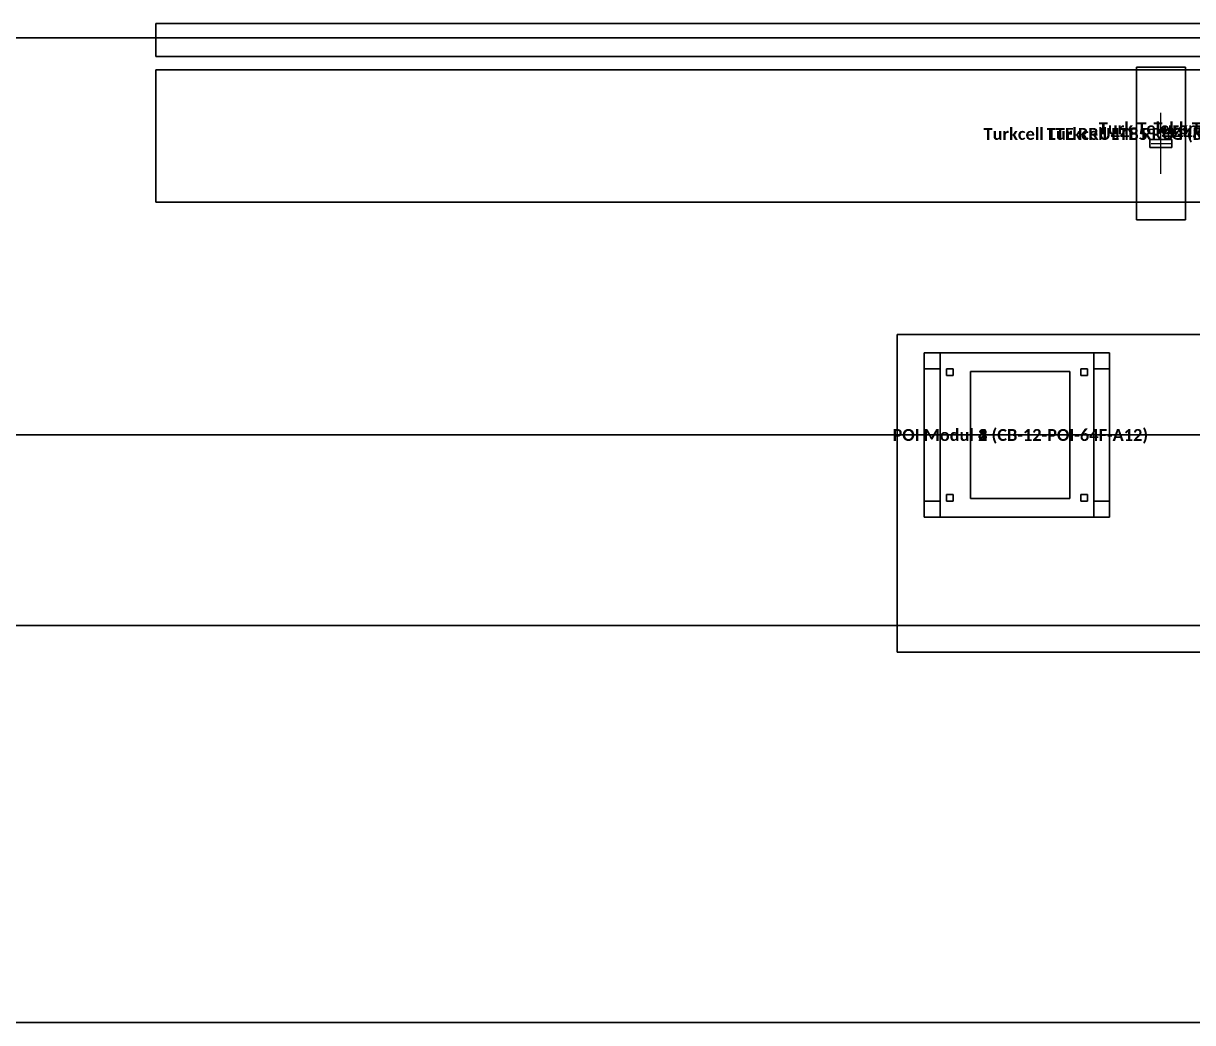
# Model space of a CAD drawing. Header units: metres. Extents: x -25 to 25, y -60.4 to 35.
# Drawn here: x -7 to -2.584, y -1.3 to 2.475 of the extents above; entities that cross this region are included whole.
import ezdxf
from ezdxf.enums import TextEntityAlignment as Align

# ---------------------------------------------------------------- set-up
doc = ezdxf.new("R2010")
doc.units = ezdxf.units.M
for name, color, linetype in [('CELIK_KIRIS_KOLON', 9, 'CONTINUOUS'), ('EKP_POI_MODULLERI', 40, 'CONTINUOUS'), ('EKP_POI_TASIYICI_SASE', 30, 'CONTINUOUS'), ('EKP_TURK_TELEKOM_RRU', 4, 'CONTINUOUS'), ('EKP_TURKCELL_RRU', 5, 'CONTINUOUS'), ('MONTAJ_BORULARI', 2, 'CONTINUOUS'), ('ZEMIN_PLATFORM', 8, 'CONTINUOUS')]:
    doc.layers.add(name, color=color, linetype=linetype)
doc.styles.get("Standard").update_dxf_attribs({"font": 'calibrib.ttf'})

msp = doc.modelspace()

# ---------------------------------------------------------------- linework, layer by layer
at = {"layer": 'CELIK_KIRIS_KOLON'}
for p, q in [((6.5, 2.475, 2), (-6.5, 2.475, 2)), ((-6.5, 2.475, 2), (-6.5, 2.35, 2)), ((6.5, 2.475, 10), (-6.5, 2.475, 10)), ((-6.5, 2.475, 10), (-6.5, 2.35, 10)), ((-6.5, 2.475, 2), (-6.5, 2.475, 10)), ((-6.5, 2.35, 2), (6.5, 2.35, 2)), ((-6.5, 2.35, 10), (6.5, 2.35, 10)), ((-6.5, 2.35, 2), (-6.5, 2.35, 10))]:
    msp.add_line(p, q, dxfattribs=at)
for points in [[(-6.5, 2.35, 2), (6.5, 2.35, 2), (6.5, 2.475, 2), (-6.5, 2.475, 2)], [(-6.5, 2.35, 10), (6.5, 2.35, 10), (6.5, 2.475, 10), (-6.5, 2.475, 10)], [(-6.5, 2.475, 2), (6.5, 2.475, 2), (6.5, 2.475, 10), (-6.5, 2.475, 10)], [(-6.5, 2.35, 2), (-6.5, 2.475, 2), (-6.5, 2.475, 10), (-6.5, 2.35, 10)], [(-6.5, 2.35, 2), (6.5, 2.35, 2), (6.5, 2.35, 10), (-6.5, 2.35, 10)]]:
    msp.add_3dface(points, dxfattribs=at)
at = {"layer": 'EKP_POI_MODULLERI'}
for p, q in [((-3.0475, 1.16, 20.1585), (-3.4225, 1.16, 20.1585)), ((-3.4225, 1.16, 20.1585), (-3.4225, 0.68, 20.1585)), ((-3.0475, 1.16, 20.4225), (-3.4225, 1.16, 20.4225)), ((-3.4225, 1.16, 20.4225), (-3.4225, 0.68, 20.4225)), ((-3.4225, 1.16, 20.1585), (-3.4225, 1.16, 20.4225)), ((-3.0475, 1.16, 20.4735), (-3.4225, 1.16, 20.4735)), ((-3.4225, 1.16, 20.4735), (-3.4225, 0.68, 20.4735)), ((-3.0475, 1.16, 20.7375), (-3.4225, 1.16, 20.7375)), ((-3.4225, 1.16, 20.7375), (-3.4225, 0.68, 20.7375)), ((-3.4225, 1.16, 20.4735), (-3.4225, 1.16, 20.7375)), ((-3.0475, 1.16, 20.7885), (-3.4225, 1.16, 20.7885)), ((-3.4225, 1.16, 20.7885), (-3.4225, 0.68, 20.7885)), ((-3.0475, 1.16, 21.0525), (-3.4225, 1.16, 21.0525)), ((-3.4225, 1.16, 21.0525), (-3.4225, 0.68, 21.0525)), ((-3.4225, 1.16, 20.7885), (-3.4225, 1.16, 21.0525)), ((-3.0475, 1.16, 21.1035), (-3.4225, 1.16, 21.1035)), ((-3.4225, 1.16, 21.1035), (-3.4225, 0.68, 21.1035)), ((-3.0475, 1.16, 21.3675), (-3.4225, 1.16, 21.3675)), ((-3.4225, 1.16, 21.3675), (-3.4225, 0.68, 21.3675)), ((-3.4225, 1.16, 21.1035), (-3.4225, 1.16, 21.3675)), ((-3.0475, 0.68, 20.1585), (-3.0475, 1.16, 20.1585)), ((-3.0475, 0.68, 20.4225), (-3.0475, 1.16, 20.4225)), ((-3.0475, 1.16, 20.1585), (-3.0475, 1.16, 20.4225)), ((-3.0475, 0.68, 20.4735), (-3.0475, 1.16, 20.4735)), ((-3.0475, 0.68, 20.7375), (-3.0475, 1.16, 20.7375)), ((-3.0475, 1.16, 20.4735), (-3.0475, 1.16, 20.7375)), ((-3.0475, 0.68, 20.7885), (-3.0475, 1.16, 20.7885)), ((-3.0475, 0.68, 21.0525), (-3.0475, 1.16, 21.0525)), ((-3.0475, 1.16, 20.7885), (-3.0475, 1.16, 21.0525)), ((-3.0475, 0.68, 21.1035), (-3.0475, 1.16, 21.1035)), ((-3.0475, 0.68, 21.3675), (-3.0475, 1.16, 21.3675)), ((-3.0475, 1.16, 21.1035), (-3.0475, 1.16, 21.3675)), ((-3.4225, 0.68, 20.1585), (-3.0475, 0.68, 20.1585)), ((-3.4225, 0.68, 20.4225), (-3.0475, 0.68, 20.4225)), ((-3.4225, 0.68, 20.1585), (-3.4225, 0.68, 20.4225)), ((-3.4225, 0.68, 20.4735), (-3.0475, 0.68, 20.4735)), ((-3.4225, 0.68, 20.7375), (-3.0475, 0.68, 20.7375)), ((-3.4225, 0.68, 20.4735), (-3.4225, 0.68, 20.7375)), ((-3.4225, 0.68, 20.7885), (-3.0475, 0.68, 20.7885)), ((-3.4225, 0.68, 21.0525), (-3.0475, 0.68, 21.0525)), ((-3.4225, 0.68, 20.7885), (-3.4225, 0.68, 21.0525)), ((-3.4225, 0.68, 21.1035), (-3.0475, 0.68, 21.1035)), ((-3.4225, 0.68, 21.3675), (-3.0475, 0.68, 21.3675)), ((-3.4225, 0.68, 21.1035), (-3.4225, 0.68, 21.3675)), ((-3.0475, 0.68, 20.1585), (-3.0475, 0.68, 20.4225)), ((-3.0475, 0.68, 20.4735), (-3.0475, 0.68, 20.7375)), ((-3.0475, 0.68, 20.7885), (-3.0475, 0.68, 21.0525)), ((-3.0475, 0.68, 21.1035), (-3.0475, 0.68, 21.3675))]:
    msp.add_line(p, q, dxfattribs=at)
for points in [[(-3.4225, 0.68, 20.1585), (-3.0475, 0.68, 20.1585), (-3.0475, 1.16, 20.1585), (-3.4225, 1.16, 20.1585)], [(-3.4225, 0.68, 20.4225), (-3.0475, 0.68, 20.4225), (-3.0475, 1.16, 20.4225), (-3.4225, 1.16, 20.4225)], [(-3.4225, 1.16, 20.1585), (-3.0475, 1.16, 20.1585), (-3.0475, 1.16, 20.4225), (-3.4225, 1.16, 20.4225)], [(-3.4225, 0.68, 20.1585), (-3.4225, 1.16, 20.1585), (-3.4225, 1.16, 20.4225), (-3.4225, 0.68, 20.4225)], [(-3.4225, 0.68, 20.4735), (-3.0475, 0.68, 20.4735), (-3.0475, 1.16, 20.4735), (-3.4225, 1.16, 20.4735)], [(-3.4225, 0.68, 20.7375), (-3.0475, 0.68, 20.7375), (-3.0475, 1.16, 20.7375), (-3.4225, 1.16, 20.7375)], [(-3.4225, 1.16, 20.4735), (-3.0475, 1.16, 20.4735), (-3.0475, 1.16, 20.7375), (-3.4225, 1.16, 20.7375)], [(-3.4225, 0.68, 20.4735), (-3.4225, 1.16, 20.4735), (-3.4225, 1.16, 20.7375), (-3.4225, 0.68, 20.7375)], [(-3.4225, 0.68, 20.7885), (-3.0475, 0.68, 20.7885), (-3.0475, 1.16, 20.7885), (-3.4225, 1.16, 20.7885)], [(-3.4225, 0.68, 21.0525), (-3.0475, 0.68, 21.0525), (-3.0475, 1.16, 21.0525), (-3.4225, 1.16, 21.0525)], [(-3.4225, 1.16, 20.7885), (-3.0475, 1.16, 20.7885), (-3.0475, 1.16, 21.0525), (-3.4225, 1.16, 21.0525)], [(-3.4225, 0.68, 20.7885), (-3.4225, 1.16, 20.7885), (-3.4225, 1.16, 21.0525), (-3.4225, 0.68, 21.0525)], [(-3.4225, 0.68, 21.1035), (-3.0475, 0.68, 21.1035), (-3.0475, 1.16, 21.1035), (-3.4225, 1.16, 21.1035)], [(-3.4225, 0.68, 21.3675), (-3.0475, 0.68, 21.3675), (-3.0475, 1.16, 21.3675), (-3.4225, 1.16, 21.3675)], [(-3.4225, 1.16, 21.1035), (-3.0475, 1.16, 21.1035), (-3.0475, 1.16, 21.3675), (-3.4225, 1.16, 21.3675)], [(-3.4225, 0.68, 21.1035), (-3.4225, 1.16, 21.1035), (-3.4225, 1.16, 21.3675), (-3.4225, 0.68, 21.3675)], [(-3.0475, 0.68, 20.1585), (-3.0475, 1.16, 20.1585), (-3.0475, 1.16, 20.4225), (-3.0475, 0.68, 20.4225)], [(-3.0475, 0.68, 20.4735), (-3.0475, 1.16, 20.4735), (-3.0475, 1.16, 20.7375), (-3.0475, 0.68, 20.7375)], [(-3.0475, 0.68, 20.7885), (-3.0475, 1.16, 20.7885), (-3.0475, 1.16, 21.0525), (-3.0475, 0.68, 21.0525)], [(-3.0475, 0.68, 21.1035), (-3.0475, 1.16, 21.1035), (-3.0475, 1.16, 21.3675), (-3.0475, 0.68, 21.3675)], [(-3.4225, 0.68, 20.1585), (-3.0475, 0.68, 20.1585), (-3.0475, 0.68, 20.4225), (-3.4225, 0.68, 20.4225)], [(-3.4225, 0.68, 20.4735), (-3.0475, 0.68, 20.4735), (-3.0475, 0.68, 20.7375), (-3.4225, 0.68, 20.7375)], [(-3.4225, 0.68, 20.7885), (-3.0475, 0.68, 20.7885), (-3.0475, 0.68, 21.0525), (-3.4225, 0.68, 21.0525)], [(-3.4225, 0.68, 21.1035), (-3.0475, 0.68, 21.1035), (-3.0475, 0.68, 21.3675), (-3.4225, 0.68, 21.3675)]]:
    msp.add_3dface(points, dxfattribs=at)
at = {"layer": 'EKP_POI_TASIYICI_SASE'}
for p, q in [((-2.8975, 1.23, 20), (-3.5975, 1.23, 20)), ((-3.5975, 1.23, 20), (-3.5975, 0.61, 20)), ((-2.8975, 1.23, 20.1), (-3.5975, 1.23, 20.1)), ((-3.5975, 1.23, 20.1), (-3.5975, 0.61, 20.1)), ((-3.5975, 1.23, 20), (-3.5975, 1.23, 20.1)), ((-3.5375, 1.23, 20.1), (-3.5975, 1.23, 20.1)), ((-3.5975, 1.23, 20.1), (-3.5975, 1.17, 20.1)), ((-3.5375, 1.23, 21.42), (-3.5975, 1.23, 21.42)), ((-3.5975, 1.23, 21.42), (-3.5975, 1.17, 21.42)), ((-3.5975, 1.23, 20.1), (-3.5975, 1.23, 21.42)), ((-2.8975, 1.23, 21.42), (-3.5975, 1.23, 21.42)), ((-3.5975, 1.23, 21.42), (-3.5975, 0.61, 21.42)), ((-2.8975, 1.23, 21.48), (-3.5975, 1.23, 21.48)), ((-3.5975, 1.23, 21.48), (-3.5975, 0.61, 21.48)), ((-3.5975, 1.23, 21.42), (-3.5975, 1.23, 21.48)), ((-3.5375, 1.17, 20.1), (-3.5375, 1.23, 20.1)), ((-3.5375, 1.17, 21.42), (-3.5375, 1.23, 21.42)), ((-3.5375, 1.23, 20.1), (-3.5375, 1.23, 21.42)), ((-2.8975, 1.23, 20.1), (-2.9575, 1.23, 20.1)), ((-2.9575, 1.23, 20.1), (-2.9575, 1.17, 20.1)), ((-2.8975, 1.23, 21.42), (-2.9575, 1.23, 21.42)), ((-2.9575, 1.23, 21.42), (-2.9575, 1.17, 21.42)), ((-2.9575, 1.23, 20.1), (-2.9575, 1.23, 21.42)), ((-2.8975, 0.61, 20), (-2.8975, 1.23, 20)), ((-2.8975, 0.61, 20.1), (-2.8975, 1.23, 20.1)), ((-2.8975, 1.23, 20), (-2.8975, 1.23, 20.1)), ((-2.8975, 1.17, 20.1), (-2.8975, 1.23, 20.1)), ((-2.8975, 1.17, 21.42), (-2.8975, 1.23, 21.42)), ((-2.8975, 1.23, 20.1), (-2.8975, 1.23, 21.42)), ((-2.8975, 0.61, 21.42), (-2.8975, 1.23, 21.42)), ((-2.8975, 0.61, 21.48), (-2.8975, 1.23, 21.48)), ((-2.8975, 1.23, 21.42), (-2.8975, 1.23, 21.48)), ((-3.5975, 1.17, 20.1), (-3.5375, 1.17, 20.1)), ((-3.5975, 1.17, 21.42), (-3.5375, 1.17, 21.42)), ((-3.5975, 1.17, 20.1), (-3.5975, 1.17, 21.42)), ((-3.5375, 1.17, 20.14), (-3.5975, 1.17, 20.14)), ((-3.5975, 1.17, 20.14), (-3.5975, 0.67, 20.14)), ((-3.5375, 1.17, 20.18), (-3.5975, 1.17, 20.18)), ((-3.5975, 1.17, 20.18), (-3.5975, 0.67, 20.18)), ((-3.5975, 1.17, 20.14), (-3.5975, 1.17, 20.18)), ((-3.5375, 1.17, 20.74), (-3.5975, 1.17, 20.74)), ((-3.5975, 1.17, 20.74), (-3.5975, 0.67, 20.74)), ((-3.5375, 1.17, 20.78), (-3.5975, 1.17, 20.78)), ((-3.5975, 1.17, 20.78), (-3.5975, 0.67, 20.78)), ((-3.5975, 1.17, 20.74), (-3.5975, 1.17, 20.78)), ((-3.5375, 1.17, 21.36), (-3.5975, 1.17, 21.36)), ((-3.5975, 1.17, 21.36), (-3.5975, 0.67, 21.36)), ((-3.5375, 1.17, 21.4), (-3.5975, 1.17, 21.4)), ((-3.5975, 1.17, 21.4), (-3.5975, 0.67, 21.4)), ((-3.5975, 1.17, 21.36), (-3.5975, 1.17, 21.4)), ((-3.5375, 1.17, 20.1), (-3.5375, 1.17, 21.42)), ((-3.5375, 0.67, 20.14), (-3.5375, 1.17, 20.14)), ((-3.5375, 0.67, 20.18), (-3.5375, 1.17, 20.18)), ((-3.5375, 1.17, 20.14), (-3.5375, 1.17, 20.18)), ((-3.5375, 0.67, 20.74), (-3.5375, 1.17, 20.74)), ((-3.5375, 0.67, 20.78), (-3.5375, 1.17, 20.78)), ((-3.5375, 1.17, 20.74), (-3.5375, 1.17, 20.78)), ((-3.5375, 0.67, 21.36), (-3.5375, 1.17, 21.36)), ((-3.5375, 0.67, 21.4), (-3.5375, 1.17, 21.4)), ((-3.5375, 1.17, 21.36), (-3.5375, 1.17, 21.4)), ((-3.4888, 1.17, 20.1), (-3.5138, 1.17, 20.1)), ((-3.5138, 1.17, 20.1), (-3.5138, 1.145, 20.1)), ((-3.4888, 1.17, 21.42), (-3.5138, 1.17, 21.42)), ((-3.5138, 1.17, 21.42), (-3.5138, 1.145, 21.42)), ((-3.5138, 1.17, 20.1), (-3.5138, 1.17, 21.42)), ((-3.4888, 1.145, 20.1), (-3.4888, 1.17, 20.1)), ((-3.4888, 1.145, 21.42), (-3.4888, 1.17, 21.42)), ((-3.4888, 1.17, 20.1), (-3.4888, 1.17, 21.42)), ((-2.9812, 1.17, 20.1), (-3.0062, 1.17, 20.1)), ((-3.0062, 1.17, 20.1), (-3.0062, 1.145, 20.1)), ((-2.9812, 1.17, 21.42), (-3.0062, 1.17, 21.42)), ((-3.0062, 1.17, 21.42), (-3.0062, 1.145, 21.42)), ((-3.0062, 1.17, 20.1), (-3.0062, 1.17, 21.42)), ((-2.9812, 1.145, 20.1), (-2.9812, 1.17, 20.1)), ((-2.9812, 1.145, 21.42), (-2.9812, 1.17, 21.42)), ((-2.9812, 1.17, 20.1), (-2.9812, 1.17, 21.42)), ((-2.9575, 1.17, 20.1), (-2.8975, 1.17, 20.1)), ((-2.9575, 1.17, 21.42), (-2.8975, 1.17, 21.42)), ((-2.9575, 1.17, 20.1), (-2.9575, 1.17, 21.42)), ((-2.8975, 1.17, 20.14), (-2.9575, 1.17, 20.14)), ((-2.9575, 1.17, 20.14), (-2.9575, 0.67, 20.14)), ((-2.8975, 1.17, 20.18), (-2.9575, 1.17, 20.18)), ((-2.9575, 1.17, 20.18), (-2.9575, 0.67, 20.18)), ((-2.9575, 1.17, 20.14), (-2.9575, 1.17, 20.18)), ((-2.8975, 1.17, 20.74), (-2.9575, 1.17, 20.74)), ((-2.9575, 1.17, 20.74), (-2.9575, 0.67, 20.74)), ((-2.8975, 1.17, 20.78), (-2.9575, 1.17, 20.78)), ((-2.9575, 1.17, 20.78), (-2.9575, 0.67, 20.78)), ((-2.9575, 1.17, 20.74), (-2.9575, 1.17, 20.78)), ((-2.8975, 1.17, 21.36), (-2.9575, 1.17, 21.36)), ((-2.9575, 1.17, 21.36), (-2.9575, 0.67, 21.36)), ((-2.8975, 1.17, 21.4), (-2.9575, 1.17, 21.4)), ((-2.9575, 1.17, 21.4), (-2.9575, 0.67, 21.4)), ((-2.9575, 1.17, 21.36), (-2.9575, 1.17, 21.4)), ((-2.8975, 1.17, 20.1), (-2.8975, 1.17, 21.42)), ((-2.8975, 0.67, 20.14), (-2.8975, 1.17, 20.14)), ((-2.8975, 0.67, 20.18), (-2.8975, 1.17, 20.18)), ((-2.8975, 1.17, 20.14), (-2.8975, 1.17, 20.18)), ((-2.8975, 0.67, 20.74), (-2.8975, 1.17, 20.74)), ((-2.8975, 0.67, 20.78), (-2.8975, 1.17, 20.78)), ((-2.8975, 1.17, 20.74), (-2.8975, 1.17, 20.78)), ((-2.8975, 0.67, 21.36), (-2.8975, 1.17, 21.36)), ((-2.8975, 0.67, 21.4), (-2.8975, 1.17, 21.4)), ((-2.8975, 1.17, 21.36), (-2.8975, 1.17, 21.4)), ((-3.5138, 1.145, 20.1), (-3.4888, 1.145, 20.1)), ((-3.5138, 1.145, 21.42), (-3.4888, 1.145, 21.42)), ((-3.5138, 1.145, 20.1), (-3.5138, 1.145, 21.42)), ((-3.4888, 1.145, 20.1), (-3.4888, 1.145, 21.42)), ((-3.0062, 1.145, 20.1), (-2.9812, 1.145, 20.1)), ((-3.0062, 1.145, 21.42), (-2.9812, 1.145, 21.42)), ((-3.0062, 1.145, 20.1), (-3.0062, 1.145, 21.42)), ((-2.9812, 1.145, 20.1), (-2.9812, 1.145, 21.42)), ((-3.5375, 0.67, 20.1), (-3.5975, 0.67, 20.1)), ((-3.5975, 0.67, 20.1), (-3.5975, 0.61, 20.1)), ((-3.5375, 0.67, 21.42), (-3.5975, 0.67, 21.42)), ((-3.5975, 0.67, 21.42), (-3.5975, 0.61, 21.42)), ((-3.5975, 0.67, 20.1), (-3.5975, 0.67, 21.42)), ((-3.5975, 0.67, 20.14), (-3.5375, 0.67, 20.14)), ((-3.5975, 0.67, 20.18), (-3.5375, 0.67, 20.18)), ((-3.5975, 0.67, 20.14), (-3.5975, 0.67, 20.18)), ((-3.5975, 0.67, 20.74), (-3.5375, 0.67, 20.74)), ((-3.5975, 0.67, 20.78), (-3.5375, 0.67, 20.78)), ((-3.5975, 0.67, 20.74), (-3.5975, 0.67, 20.78)), ((-3.5975, 0.67, 21.36), (-3.5375, 0.67, 21.36)), ((-3.5975, 0.67, 21.4), (-3.5375, 0.67, 21.4)), ((-3.5975, 0.67, 21.36), (-3.5975, 0.67, 21.4)), ((-3.5375, 0.61, 20.1), (-3.5375, 0.67, 20.1)), ((-3.5375, 0.61, 21.42), (-3.5375, 0.67, 21.42)), ((-3.5375, 0.67, 20.1), (-3.5375, 0.67, 21.42)), ((-3.5375, 0.67, 20.14), (-3.5375, 0.67, 20.18)), ((-3.5375, 0.67, 20.74), (-3.5375, 0.67, 20.78)), ((-3.5375, 0.67, 21.36), (-3.5375, 0.67, 21.4)), ((-3.4888, 0.695, 20.1), (-3.5138, 0.695, 20.1)), ((-3.5138, 0.695, 20.1), (-3.5138, 0.67, 20.1)), ((-3.4888, 0.695, 21.42), (-3.5138, 0.695, 21.42)), ((-3.5138, 0.695, 21.42), (-3.5138, 0.67, 21.42)), ((-3.5138, 0.695, 20.1), (-3.5138, 0.695, 21.42)), ((-3.5138, 0.67, 20.1), (-3.4888, 0.67, 20.1)), ((-3.5138, 0.67, 21.42), (-3.4888, 0.67, 21.42)), ((-3.5138, 0.67, 20.1), (-3.5138, 0.67, 21.42)), ((-3.4888, 0.67, 20.1), (-3.4888, 0.695, 20.1)), ((-3.4888, 0.67, 21.42), (-3.4888, 0.695, 21.42)), ((-3.4888, 0.695, 20.1), (-3.4888, 0.695, 21.42)), ((-3.4888, 0.67, 20.1), (-3.4888, 0.67, 21.42)), ((-2.9812, 0.695, 20.1), (-3.0062, 0.695, 20.1)), ((-3.0062, 0.695, 20.1), (-3.0062, 0.67, 20.1)), ((-2.9812, 0.695, 21.42), (-3.0062, 0.695, 21.42)), ((-3.0062, 0.695, 21.42), (-3.0062, 0.67, 21.42)), ((-3.0062, 0.695, 20.1), (-3.0062, 0.695, 21.42)), ((-3.0062, 0.67, 20.1), (-2.9812, 0.67, 20.1)), ((-3.0062, 0.67, 21.42), (-2.9812, 0.67, 21.42)), ((-3.0062, 0.67, 20.1), (-3.0062, 0.67, 21.42)), ((-2.9812, 0.67, 20.1), (-2.9812, 0.695, 20.1)), ((-2.9812, 0.67, 21.42), (-2.9812, 0.695, 21.42)), ((-2.9812, 0.695, 20.1), (-2.9812, 0.695, 21.42)), ((-2.9812, 0.67, 20.1), (-2.9812, 0.67, 21.42)), ((-2.8975, 0.67, 20.1), (-2.9575, 0.67, 20.1)), ((-2.9575, 0.67, 20.1), (-2.9575, 0.61, 20.1)), ((-2.8975, 0.67, 21.42), (-2.9575, 0.67, 21.42)), ((-2.9575, 0.67, 21.42), (-2.9575, 0.61, 21.42)), ((-2.9575, 0.67, 20.1), (-2.9575, 0.67, 21.42)), ((-2.9575, 0.67, 20.14), (-2.8975, 0.67, 20.14)), ((-2.9575, 0.67, 20.18), (-2.8975, 0.67, 20.18)), ((-2.9575, 0.67, 20.14), (-2.9575, 0.67, 20.18)), ((-2.9575, 0.67, 20.74), (-2.8975, 0.67, 20.74)), ((-2.9575, 0.67, 20.78), (-2.8975, 0.67, 20.78)), ((-2.9575, 0.67, 20.74), (-2.9575, 0.67, 20.78)), ((-2.9575, 0.67, 21.36), (-2.8975, 0.67, 21.36)), ((-2.9575, 0.67, 21.4), (-2.8975, 0.67, 21.4)), ((-2.9575, 0.67, 21.36), (-2.9575, 0.67, 21.4)), ((-2.8975, 0.61, 20.1), (-2.8975, 0.67, 20.1)), ((-2.8975, 0.61, 21.42), (-2.8975, 0.67, 21.42)), ((-2.8975, 0.67, 20.1), (-2.8975, 0.67, 21.42)), ((-2.8975, 0.67, 20.14), (-2.8975, 0.67, 20.18)), ((-2.8975, 0.67, 20.74), (-2.8975, 0.67, 20.78)), ((-2.8975, 0.67, 21.36), (-2.8975, 0.67, 21.4)), ((-3.5975, 0.61, 20), (-2.8975, 0.61, 20)), ((-3.5975, 0.61, 20.1), (-2.8975, 0.61, 20.1)), ((-3.5975, 0.61, 20), (-3.5975, 0.61, 20.1)), ((-3.5975, 0.61, 20.1), (-3.5375, 0.61, 20.1)), ((-3.5975, 0.61, 21.42), (-3.5375, 0.61, 21.42)), ((-3.5975, 0.61, 20.1), (-3.5975, 0.61, 21.42)), ((-3.5975, 0.61, 21.42), (-2.8975, 0.61, 21.42)), ((-3.5975, 0.61, 21.48), (-2.8975, 0.61, 21.48)), ((-3.5975, 0.61, 21.42), (-3.5975, 0.61, 21.48)), ((-3.5375, 0.61, 20.1), (-3.5375, 0.61, 21.42)), ((-2.9575, 0.61, 20.1), (-2.8975, 0.61, 20.1)), ((-2.9575, 0.61, 21.42), (-2.8975, 0.61, 21.42)), ((-2.9575, 0.61, 20.1), (-2.9575, 0.61, 21.42)), ((-2.8975, 0.61, 20), (-2.8975, 0.61, 20.1)), ((-2.8975, 0.61, 20.1), (-2.8975, 0.61, 21.42)), ((-2.8975, 0.61, 21.42), (-2.8975, 0.61, 21.48))]:
    msp.add_line(p, q, dxfattribs=at)
for points in [[(-3.5975, 0.61, 20), (-2.8975, 0.61, 20), (-2.8975, 1.23, 20), (-3.5975, 1.23, 20)], [(-3.5975, 0.61, 20.1), (-2.8975, 0.61, 20.1), (-2.8975, 1.23, 20.1), (-3.5975, 1.23, 20.1)], [(-3.5975, 1.23, 20), (-2.8975, 1.23, 20), (-2.8975, 1.23, 20.1), (-3.5975, 1.23, 20.1)], [(-3.5975, 0.61, 20), (-3.5975, 1.23, 20), (-3.5975, 1.23, 20.1), (-3.5975, 0.61, 20.1)], [(-3.5975, 1.17, 20.1), (-3.5375, 1.17, 20.1), (-3.5375, 1.23, 20.1), (-3.5975, 1.23, 20.1)], [(-3.5975, 1.17, 21.42), (-3.5375, 1.17, 21.42), (-3.5375, 1.23, 21.42), (-3.5975, 1.23, 21.42)], [(-3.5975, 1.23, 20.1), (-3.5375, 1.23, 20.1), (-3.5375, 1.23, 21.42), (-3.5975, 1.23, 21.42)], [(-3.5975, 1.17, 20.1), (-3.5975, 1.23, 20.1), (-3.5975, 1.23, 21.42), (-3.5975, 1.17, 21.42)], [(-3.5975, 0.61, 21.42), (-2.8975, 0.61, 21.42), (-2.8975, 1.23, 21.42), (-3.5975, 1.23, 21.42)], [(-3.5975, 0.61, 21.48), (-2.8975, 0.61, 21.48), (-2.8975, 1.23, 21.48), (-3.5975, 1.23, 21.48)], [(-3.5975, 1.23, 21.42), (-2.8975, 1.23, 21.42), (-2.8975, 1.23, 21.48), (-3.5975, 1.23, 21.48)], [(-3.5975, 0.61, 21.42), (-3.5975, 1.23, 21.42), (-3.5975, 1.23, 21.48), (-3.5975, 0.61, 21.48)], [(-3.5375, 1.17, 20.1), (-3.5375, 1.23, 20.1), (-3.5375, 1.23, 21.42), (-3.5375, 1.17, 21.42)], [(-2.9575, 1.17, 20.1), (-2.8975, 1.17, 20.1), (-2.8975, 1.23, 20.1), (-2.9575, 1.23, 20.1)], [(-2.9575, 1.17, 21.42), (-2.8975, 1.17, 21.42), (-2.8975, 1.23, 21.42), (-2.9575, 1.23, 21.42)], [(-2.9575, 1.23, 20.1), (-2.8975, 1.23, 20.1), (-2.8975, 1.23, 21.42), (-2.9575, 1.23, 21.42)], [(-2.9575, 1.17, 20.1), (-2.9575, 1.23, 20.1), (-2.9575, 1.23, 21.42), (-2.9575, 1.17, 21.42)], [(-2.8975, 0.61, 20), (-2.8975, 1.23, 20), (-2.8975, 1.23, 20.1), (-2.8975, 0.61, 20.1)], [(-2.8975, 1.17, 20.1), (-2.8975, 1.23, 20.1), (-2.8975, 1.23, 21.42), (-2.8975, 1.17, 21.42)], [(-2.8975, 0.61, 21.42), (-2.8975, 1.23, 21.42), (-2.8975, 1.23, 21.48), (-2.8975, 0.61, 21.48)], [(-3.5975, 1.17, 20.1), (-3.5375, 1.17, 20.1), (-3.5375, 1.17, 21.42), (-3.5975, 1.17, 21.42)], [(-3.5975, 0.67, 20.14), (-3.5375, 0.67, 20.14), (-3.5375, 1.17, 20.14), (-3.5975, 1.17, 20.14)], [(-3.5975, 0.67, 20.18), (-3.5375, 0.67, 20.18), (-3.5375, 1.17, 20.18), (-3.5975, 1.17, 20.18)], [(-3.5975, 1.17, 20.14), (-3.5375, 1.17, 20.14), (-3.5375, 1.17, 20.18), (-3.5975, 1.17, 20.18)], [(-3.5975, 0.67, 20.14), (-3.5975, 1.17, 20.14), (-3.5975, 1.17, 20.18), (-3.5975, 0.67, 20.18)], [(-3.5975, 0.67, 20.74), (-3.5375, 0.67, 20.74), (-3.5375, 1.17, 20.74), (-3.5975, 1.17, 20.74)], [(-3.5975, 0.67, 20.78), (-3.5375, 0.67, 20.78), (-3.5375, 1.17, 20.78), (-3.5975, 1.17, 20.78)], [(-3.5975, 1.17, 20.74), (-3.5375, 1.17, 20.74), (-3.5375, 1.17, 20.78), (-3.5975, 1.17, 20.78)], [(-3.5975, 0.67, 20.74), (-3.5975, 1.17, 20.74), (-3.5975, 1.17, 20.78), (-3.5975, 0.67, 20.78)], [(-3.5975, 0.67, 21.36), (-3.5375, 0.67, 21.36), (-3.5375, 1.17, 21.36), (-3.5975, 1.17, 21.36)], [(-3.5975, 0.67, 21.4), (-3.5375, 0.67, 21.4), (-3.5375, 1.17, 21.4), (-3.5975, 1.17, 21.4)], [(-3.5975, 1.17, 21.36), (-3.5375, 1.17, 21.36), (-3.5375, 1.17, 21.4), (-3.5975, 1.17, 21.4)], [(-3.5975, 0.67, 21.36), (-3.5975, 1.17, 21.36), (-3.5975, 1.17, 21.4), (-3.5975, 0.67, 21.4)], [(-3.5375, 0.67, 20.14), (-3.5375, 1.17, 20.14), (-3.5375, 1.17, 20.18), (-3.5375, 0.67, 20.18)], [(-3.5375, 0.67, 20.74), (-3.5375, 1.17, 20.74), (-3.5375, 1.17, 20.78), (-3.5375, 0.67, 20.78)], [(-3.5375, 0.67, 21.36), (-3.5375, 1.17, 21.36), (-3.5375, 1.17, 21.4), (-3.5375, 0.67, 21.4)], [(-3.5138, 1.145, 20.1), (-3.4888, 1.145, 20.1), (-3.4888, 1.17, 20.1), (-3.5138, 1.17, 20.1)], [(-3.5138, 1.145, 21.42), (-3.4888, 1.145, 21.42), (-3.4888, 1.17, 21.42), (-3.5138, 1.17, 21.42)], [(-3.5138, 1.17, 20.1), (-3.4888, 1.17, 20.1), (-3.4888, 1.17, 21.42), (-3.5138, 1.17, 21.42)], [(-3.5138, 1.145, 20.1), (-3.5138, 1.17, 20.1), (-3.5138, 1.17, 21.42), (-3.5138, 1.145, 21.42)], [(-3.4888, 1.145, 20.1), (-3.4888, 1.17, 20.1), (-3.4888, 1.17, 21.42), (-3.4888, 1.145, 21.42)], [(-3.0062, 1.145, 20.1), (-2.9812, 1.145, 20.1), (-2.9812, 1.17, 20.1), (-3.0062, 1.17, 20.1)], [(-3.0062, 1.145, 21.42), (-2.9812, 1.145, 21.42), (-2.9812, 1.17, 21.42), (-3.0062, 1.17, 21.42)], [(-3.0062, 1.17, 20.1), (-2.9812, 1.17, 20.1), (-2.9812, 1.17, 21.42), (-3.0062, 1.17, 21.42)], [(-3.0062, 1.145, 20.1), (-3.0062, 1.17, 20.1), (-3.0062, 1.17, 21.42), (-3.0062, 1.145, 21.42)], [(-2.9812, 1.145, 20.1), (-2.9812, 1.17, 20.1), (-2.9812, 1.17, 21.42), (-2.9812, 1.145, 21.42)], [(-2.9575, 1.17, 20.1), (-2.8975, 1.17, 20.1), (-2.8975, 1.17, 21.42), (-2.9575, 1.17, 21.42)], [(-2.9575, 0.67, 20.14), (-2.8975, 0.67, 20.14), (-2.8975, 1.17, 20.14), (-2.9575, 1.17, 20.14)], [(-2.9575, 0.67, 20.18), (-2.8975, 0.67, 20.18), (-2.8975, 1.17, 20.18), (-2.9575, 1.17, 20.18)], [(-2.9575, 1.17, 20.14), (-2.8975, 1.17, 20.14), (-2.8975, 1.17, 20.18), (-2.9575, 1.17, 20.18)], [(-2.9575, 0.67, 20.14), (-2.9575, 1.17, 20.14), (-2.9575, 1.17, 20.18), (-2.9575, 0.67, 20.18)], [(-2.9575, 0.67, 20.74), (-2.8975, 0.67, 20.74), (-2.8975, 1.17, 20.74), (-2.9575, 1.17, 20.74)], [(-2.9575, 0.67, 20.78), (-2.8975, 0.67, 20.78), (-2.8975, 1.17, 20.78), (-2.9575, 1.17, 20.78)], [(-2.9575, 1.17, 20.74), (-2.8975, 1.17, 20.74), (-2.8975, 1.17, 20.78), (-2.9575, 1.17, 20.78)], [(-2.9575, 0.67, 20.74), (-2.9575, 1.17, 20.74), (-2.9575, 1.17, 20.78), (-2.9575, 0.67, 20.78)], [(-2.9575, 0.67, 21.36), (-2.8975, 0.67, 21.36), (-2.8975, 1.17, 21.36), (-2.9575, 1.17, 21.36)], [(-2.9575, 0.67, 21.4), (-2.8975, 0.67, 21.4), (-2.8975, 1.17, 21.4), (-2.9575, 1.17, 21.4)], [(-2.9575, 1.17, 21.36), (-2.8975, 1.17, 21.36), (-2.8975, 1.17, 21.4), (-2.9575, 1.17, 21.4)], [(-2.9575, 0.67, 21.36), (-2.9575, 1.17, 21.36), (-2.9575, 1.17, 21.4), (-2.9575, 0.67, 21.4)], [(-2.8975, 0.67, 20.14), (-2.8975, 1.17, 20.14), (-2.8975, 1.17, 20.18), (-2.8975, 0.67, 20.18)], [(-2.8975, 0.67, 20.74), (-2.8975, 1.17, 20.74), (-2.8975, 1.17, 20.78), (-2.8975, 0.67, 20.78)], [(-2.8975, 0.67, 21.36), (-2.8975, 1.17, 21.36), (-2.8975, 1.17, 21.4), (-2.8975, 0.67, 21.4)], [(-3.5138, 1.145, 20.1), (-3.4888, 1.145, 20.1), (-3.4888, 1.145, 21.42), (-3.5138, 1.145, 21.42)], [(-3.0062, 1.145, 20.1), (-2.9812, 1.145, 20.1), (-2.9812, 1.145, 21.42), (-3.0062, 1.145, 21.42)], [(-3.5975, 0.61, 20.1), (-3.5375, 0.61, 20.1), (-3.5375, 0.67, 20.1), (-3.5975, 0.67, 20.1)], [(-3.5975, 0.61, 21.42), (-3.5375, 0.61, 21.42), (-3.5375, 0.67, 21.42), (-3.5975, 0.67, 21.42)], [(-3.5975, 0.67, 20.1), (-3.5375, 0.67, 20.1), (-3.5375, 0.67, 21.42), (-3.5975, 0.67, 21.42)], [(-3.5975, 0.61, 20.1), (-3.5975, 0.67, 20.1), (-3.5975, 0.67, 21.42), (-3.5975, 0.61, 21.42)], [(-3.5975, 0.67, 20.14), (-3.5375, 0.67, 20.14), (-3.5375, 0.67, 20.18), (-3.5975, 0.67, 20.18)], [(-3.5975, 0.67, 20.74), (-3.5375, 0.67, 20.74), (-3.5375, 0.67, 20.78), (-3.5975, 0.67, 20.78)], [(-3.5975, 0.67, 21.36), (-3.5375, 0.67, 21.36), (-3.5375, 0.67, 21.4), (-3.5975, 0.67, 21.4)], [(-3.5375, 0.61, 20.1), (-3.5375, 0.67, 20.1), (-3.5375, 0.67, 21.42), (-3.5375, 0.61, 21.42)], [(-3.5138, 0.67, 20.1), (-3.4888, 0.67, 20.1), (-3.4888, 0.695, 20.1), (-3.5138, 0.695, 20.1)], [(-3.5138, 0.67, 21.42), (-3.4888, 0.67, 21.42), (-3.4888, 0.695, 21.42), (-3.5138, 0.695, 21.42)], [(-3.5138, 0.695, 20.1), (-3.4888, 0.695, 20.1), (-3.4888, 0.695, 21.42), (-3.5138, 0.695, 21.42)], [(-3.5138, 0.67, 20.1), (-3.5138, 0.695, 20.1), (-3.5138, 0.695, 21.42), (-3.5138, 0.67, 21.42)], [(-3.5138, 0.67, 20.1), (-3.4888, 0.67, 20.1), (-3.4888, 0.67, 21.42), (-3.5138, 0.67, 21.42)], [(-3.4888, 0.67, 20.1), (-3.4888, 0.695, 20.1), (-3.4888, 0.695, 21.42), (-3.4888, 0.67, 21.42)], [(-3.0062, 0.67, 20.1), (-2.9812, 0.67, 20.1), (-2.9812, 0.695, 20.1), (-3.0062, 0.695, 20.1)], [(-3.0062, 0.67, 21.42), (-2.9812, 0.67, 21.42), (-2.9812, 0.695, 21.42), (-3.0062, 0.695, 21.42)], [(-3.0062, 0.695, 20.1), (-2.9812, 0.695, 20.1), (-2.9812, 0.695, 21.42), (-3.0062, 0.695, 21.42)], [(-3.0062, 0.67, 20.1), (-3.0062, 0.695, 20.1), (-3.0062, 0.695, 21.42), (-3.0062, 0.67, 21.42)], [(-3.0062, 0.67, 20.1), (-2.9812, 0.67, 20.1), (-2.9812, 0.67, 21.42), (-3.0062, 0.67, 21.42)], [(-2.9812, 0.67, 20.1), (-2.9812, 0.695, 20.1), (-2.9812, 0.695, 21.42), (-2.9812, 0.67, 21.42)], [(-2.9575, 0.61, 20.1), (-2.8975, 0.61, 20.1), (-2.8975, 0.67, 20.1), (-2.9575, 0.67, 20.1)], [(-2.9575, 0.61, 21.42), (-2.8975, 0.61, 21.42), (-2.8975, 0.67, 21.42), (-2.9575, 0.67, 21.42)], [(-2.9575, 0.67, 20.1), (-2.8975, 0.67, 20.1), (-2.8975, 0.67, 21.42), (-2.9575, 0.67, 21.42)], [(-2.9575, 0.61, 20.1), (-2.9575, 0.67, 20.1), (-2.9575, 0.67, 21.42), (-2.9575, 0.61, 21.42)], [(-2.9575, 0.67, 20.14), (-2.8975, 0.67, 20.14), (-2.8975, 0.67, 20.18), (-2.9575, 0.67, 20.18)], [(-2.9575, 0.67, 20.74), (-2.8975, 0.67, 20.74), (-2.8975, 0.67, 20.78), (-2.9575, 0.67, 20.78)], [(-2.9575, 0.67, 21.36), (-2.8975, 0.67, 21.36), (-2.8975, 0.67, 21.4), (-2.9575, 0.67, 21.4)], [(-2.8975, 0.61, 20.1), (-2.8975, 0.67, 20.1), (-2.8975, 0.67, 21.42), (-2.8975, 0.61, 21.42)], [(-3.5975, 0.61, 20), (-2.8975, 0.61, 20), (-2.8975, 0.61, 20.1), (-3.5975, 0.61, 20.1)], [(-3.5975, 0.61, 20.1), (-3.5375, 0.61, 20.1), (-3.5375, 0.61, 21.42), (-3.5975, 0.61, 21.42)], [(-3.5975, 0.61, 21.42), (-2.8975, 0.61, 21.42), (-2.8975, 0.61, 21.48), (-3.5975, 0.61, 21.48)], [(-2.9575, 0.61, 20.1), (-2.8975, 0.61, 20.1), (-2.8975, 0.61, 21.42), (-2.9575, 0.61, 21.42)]]:
    msp.add_3dface(points, dxfattribs=at)
at = {"layer": 'EKP_TURKCELL_RRU'}
for p, q in [((-2.6111, 2.31, 21.2835), (-2.7961, 2.31, 21.2835)), ((-2.7961, 2.31, 21.2835), (-2.7961, 1.733, 21.2835)), ((-2.6111, 2.31, 21.9715), (-2.7961, 2.31, 21.9715)), ((-2.7961, 2.31, 21.9715), (-2.7961, 1.733, 21.9715)), ((-2.7961, 2.31, 21.2835), (-2.7961, 2.31, 21.9715)), ((-2.6111, 1.733, 21.2835), (-2.6111, 2.31, 21.2835)), ((-2.6111, 1.733, 21.9715), (-2.6111, 2.31, 21.9715)), ((-2.6111, 2.31, 21.2835), (-2.6111, 2.31, 21.9715)), ((-2.7036, 1.9061, 21.9715), (-2.7036, 2.1369, 21.9715)), ((-2.662, 2.0365, 21.9715), (-2.7453, 2.0365, 21.9715)), ((-2.7453, 2.0365, 21.9715), (-2.7453, 2.0065, 21.9715)), ((-2.662, 2.0365, 22.0015), (-2.7453, 2.0365, 22.0015)), ((-2.7453, 2.0365, 22.0015), (-2.7453, 2.0065, 22.0015)), ((-2.7453, 2.0365, 21.9715), (-2.7453, 2.0365, 22.0015)), ((-2.662, 2.0065, 21.9715), (-2.662, 2.0365, 21.9715)), ((-2.662, 2.0065, 22.0015), (-2.662, 2.0365, 22.0015)), ((-2.662, 2.0365, 21.9715), (-2.662, 2.0365, 22.0015)), ((-2.7453, 2.0065, 21.9715), (-2.662, 2.0065, 21.9715)), ((-2.7453, 2.0065, 22.0015), (-2.662, 2.0065, 22.0015)), ((-2.7453, 2.0065, 21.9715), (-2.7453, 2.0065, 22.0015)), ((-2.7406, 2.0215, 21.9715), (-2.6666, 2.0215, 21.9715)), ((-2.662, 2.0065, 21.9715), (-2.662, 2.0065, 22.0015)), ((-2.7961, 1.733, 21.2835), (-2.6111, 1.733, 21.2835)), ((-2.7961, 1.733, 21.9715), (-2.6111, 1.733, 21.9715)), ((-2.7961, 1.733, 21.2835), (-2.7961, 1.733, 21.9715)), ((-2.6111, 1.733, 21.2835), (-2.6111, 1.733, 21.9715))]:
    msp.add_line(p, q, dxfattribs=at)
for points in [[(-2.7961, 1.733, 21.2835), (-2.6111, 1.733, 21.2835), (-2.6111, 2.31, 21.2835), (-2.7961, 2.31, 21.2835)], [(-2.7961, 1.733, 21.9715), (-2.6111, 1.733, 21.9715), (-2.6111, 2.31, 21.9715), (-2.7961, 2.31, 21.9715)], [(-2.7961, 2.31, 21.2835), (-2.6111, 2.31, 21.2835), (-2.6111, 2.31, 21.9715), (-2.7961, 2.31, 21.9715)], [(-2.7961, 1.733, 21.2835), (-2.7961, 2.31, 21.2835), (-2.7961, 2.31, 21.9715), (-2.7961, 1.733, 21.9715)], [(-2.6111, 1.733, 21.2835), (-2.6111, 2.31, 21.2835), (-2.6111, 2.31, 21.9715), (-2.6111, 1.733, 21.9715)], [(-2.7453, 2.0065, 21.9715), (-2.662, 2.0065, 21.9715), (-2.662, 2.0365, 21.9715), (-2.7453, 2.0365, 21.9715)], [(-2.7453, 2.0065, 22.0015), (-2.662, 2.0065, 22.0015), (-2.662, 2.0365, 22.0015), (-2.7453, 2.0365, 22.0015)], [(-2.7453, 2.0365, 21.9715), (-2.662, 2.0365, 21.9715), (-2.662, 2.0365, 22.0015), (-2.7453, 2.0365, 22.0015)], [(-2.7453, 2.0065, 21.9715), (-2.7453, 2.0365, 21.9715), (-2.7453, 2.0365, 22.0015), (-2.7453, 2.0065, 22.0015)], [(-2.662, 2.0065, 21.9715), (-2.662, 2.0365, 21.9715), (-2.662, 2.0365, 22.0015), (-2.662, 2.0065, 22.0015)], [(-2.7453, 2.0065, 21.9715), (-2.662, 2.0065, 21.9715), (-2.662, 2.0065, 22.0015), (-2.7453, 2.0065, 22.0015)], [(-2.7961, 1.733, 21.2835), (-2.6111, 1.733, 21.2835), (-2.6111, 1.733, 21.9715), (-2.7961, 1.733, 21.9715)]]:
    msp.add_3dface(points, dxfattribs=at)
at = {"layer": 'MONTAJ_BORULARI'}
for p, q in [((25, 2.42, -1.7), (-25, 2.42, -1.7)), ((25, 2.42, -0.2), (-25, 2.42, -0.2)), ((-25, 0.92, -1.7), (25, 0.92, -1.7)), ((-25, 0.92, -0.2), (25, 0.92, -0.2)), ((25, 0.2, -1.7), (-25, 0.2, -1.7)), ((25, 0.2, -0.2), (-25, 0.2, -0.2)), ((-25, -1.3, -1.7), (25, -1.3, -1.7)), ((-25, -1.3, -0.2), (25, -1.3, -0.2))]:
    msp.add_line(p, q, dxfattribs=at)
for points in [[(-25, 0.92, -1.7), (25, 0.92, -1.7), (25, 2.42, -1.7), (-25, 2.42, -1.7)], [(-25, 0.92, -0.2), (25, 0.92, -0.2), (25, 2.42, -0.2), (-25, 2.42, -0.2)], [(-25, 2.42, -1.7), (25, 2.42, -1.7), (25, 2.42, -0.2), (-25, 2.42, -0.2)], [(-25, 0.92, -1.7), (25, 0.92, -1.7), (25, 0.92, -0.2), (-25, 0.92, -0.2)], [(-25, -1.3, -1.7), (25, -1.3, -1.7), (25, 0.2, -1.7), (-25, 0.2, -1.7)], [(-25, -1.3, -0.2), (25, -1.3, -0.2), (25, 0.2, -0.2), (-25, 0.2, -0.2)], [(-25, 0.2, -1.7), (25, 0.2, -1.7), (25, 0.2, -0.2), (-25, 0.2, -0.2)], [(-25, -1.3, -1.7), (25, -1.3, -1.7), (25, -1.3, -0.2), (-25, -1.3, -0.2)]]:
    msp.add_3dface(points, dxfattribs=at)
at = {"layer": 'ZEMIN_PLATFORM'}
for p, q in [((6.5, 2.3, 3.5), (-6.5, 2.3, 3.5)), ((-6.5, 2.3, 3.5), (-6.5, 1.8, 3.5)), ((6.5, 2.3, 3.55), (-6.5, 2.3, 3.55)), ((-6.5, 2.3, 3.55), (-6.5, 1.8, 3.55)), ((-6.5, 2.3, 3.5), (-6.5, 2.3, 3.55)), ((6.5, 2.3, 7), (-6.5, 2.3, 7)), ((-6.5, 2.3, 7), (-6.5, 1.8, 7)), ((6.5, 2.3, 7.05), (-6.5, 2.3, 7.05)), ((-6.5, 2.3, 7.05), (-6.5, 1.8, 7.05)), ((-6.5, 2.3, 7), (-6.5, 2.3, 7.05)), ((-6.5, 1.8, 3.5), (6.5, 1.8, 3.5)), ((-6.5, 1.8, 3.55), (6.5, 1.8, 3.55)), ((-6.5, 1.8, 3.5), (-6.5, 1.8, 3.55)), ((-6.5, 1.8, 7), (6.5, 1.8, 7)), ((-6.5, 1.8, 7.05), (6.5, 1.8, 7.05)), ((-6.5, 1.8, 7), (-6.5, 1.8, 7.05)), ((3.7, 1.3, -0.05), (-3.7, 1.3, -0.05)), ((-3.7, 1.3, -0.05), (-3.7, 0.1, -0.05)), ((3.7, 1.3), (-3.7, 1.3)), ((-3.7, 1.3), (-3.7, 0.1)), ((-3.7, 1.3, -0.05), (-3.7, 1.3)), ((3.7, 1.3, 7.45), (-3.7, 1.3, 7.45)), ((-3.7, 1.3, 7.45), (-3.7, 0.1, 7.45)), ((3.7, 1.3, 7.5), (-3.7, 1.3, 7.5)), ((-3.7, 1.3, 7.5), (-3.7, 0.1, 7.5)), ((-3.7, 1.3, 7.45), (-3.7, 1.3, 7.5)), ((-3.7, 0.1, -0.05), (3.7, 0.1, -0.05)), ((-3.7, 0.1), (3.7, 0.1)), ((-3.7, 0.1, -0.05), (-3.7, 0.1)), ((-3.7, 0.1, 7.45), (3.7, 0.1, 7.45)), ((-3.7, 0.1, 7.5), (3.7, 0.1, 7.5)), ((-3.7, 0.1, 7.45), (-3.7, 0.1, 7.5))]:
    msp.add_line(p, q, dxfattribs=at)
for points in [[(-6.5, 1.8, 3.5), (6.5, 1.8, 3.5), (6.5, 2.3, 3.5), (-6.5, 2.3, 3.5)], [(-6.5, 1.8, 3.55), (6.5, 1.8, 3.55), (6.5, 2.3, 3.55), (-6.5, 2.3, 3.55)], [(-6.5, 2.3, 3.5), (6.5, 2.3, 3.5), (6.5, 2.3, 3.55), (-6.5, 2.3, 3.55)], [(-6.5, 1.8, 3.5), (-6.5, 2.3, 3.5), (-6.5, 2.3, 3.55), (-6.5, 1.8, 3.55)], [(-6.5, 1.8, 7), (6.5, 1.8, 7), (6.5, 2.3, 7), (-6.5, 2.3, 7)], [(-6.5, 1.8, 7.05), (6.5, 1.8, 7.05), (6.5, 2.3, 7.05), (-6.5, 2.3, 7.05)], [(-6.5, 2.3, 7), (6.5, 2.3, 7), (6.5, 2.3, 7.05), (-6.5, 2.3, 7.05)], [(-6.5, 1.8, 7), (-6.5, 2.3, 7), (-6.5, 2.3, 7.05), (-6.5, 1.8, 7.05)], [(-6.5, 1.8, 3.5), (6.5, 1.8, 3.5), (6.5, 1.8, 3.55), (-6.5, 1.8, 3.55)], [(-6.5, 1.8, 7), (6.5, 1.8, 7), (6.5, 1.8, 7.05), (-6.5, 1.8, 7.05)], [(-3.7, 0.1, -0.05), (3.7, 0.1, -0.05), (3.7, 1.3, -0.05), (-3.7, 1.3, -0.05)], [(-3.7, 0.1), (3.7, 0.1), (3.7, 1.3), (-3.7, 1.3)], [(-3.7, 1.3, -0.05), (3.7, 1.3, -0.05), (3.7, 1.3), (-3.7, 1.3)], [(-3.7, 0.1, -0.05), (-3.7, 1.3, -0.05), (-3.7, 1.3), (-3.7, 0.1)], [(-3.7, 0.1, 7.45), (3.7, 0.1, 7.45), (3.7, 1.3, 7.45), (-3.7, 1.3, 7.45)], [(-3.7, 0.1, 7.5), (3.7, 0.1, 7.5), (3.7, 1.3, 7.5), (-3.7, 1.3, 7.5)], [(-3.7, 1.3, 7.45), (3.7, 1.3, 7.45), (3.7, 1.3, 7.5), (-3.7, 1.3, 7.5)], [(-3.7, 0.1, 7.45), (-3.7, 1.3, 7.45), (-3.7, 1.3, 7.5), (-3.7, 0.1, 7.5)], [(-3.7, 0.1, -0.05), (3.7, 0.1, -0.05), (3.7, 0.1), (-3.7, 0.1)], [(-3.7, 0.1, 7.45), (3.7, 0.1, 7.45), (3.7, 0.1, 7.5), (-3.7, 0.1, 7.5)]]:
    msp.add_3dface(points, dxfattribs=at)

# ---------------------------------------------------------------- texts
at = {"layer": 'EKP_POI_MODULLERI'}
for s in ['POI Modul 1 (CB-12-POI-64F-A12)', 'POI Modul 2 (CB-12-POI-64F-A12)', 'POI Modul 3 (CB-12-POI-64F-A12)', 'POI Modul 4 (CB-12-POI-64F-A12)']:
    msp.add_text(s, height=0.045, dxfattribs=at).set_placement((-3.235, 0.92), align=Align.MIDDLE_CENTER)
at = {"layer": 'EKP_TURK_TELEKOM_RRU'}
for p in [(-2.2185, 2.0785), (-2.0118, 2.0785)]:
    msp.add_text('Turk Telekom NR RRU 5818W (Kisa Kenar Montaj)', height=0.045, dxfattribs=at).set_placement(p, align=Align.MIDDLE_CENTER)
at = {"layer": 'EKP_TURKCELL_RRU'}
for p in [(-2.7036, 2.0575), (-2.4646, 2.0575)]:
    msp.add_text('Turkcell LTE RRU4485 - 4G (Kisa Kenar Montaj)', height=0.045, dxfattribs=at).set_placement(p, align=Align.MIDDLE_CENTER)

doc.saveas('drawing.dxf')
